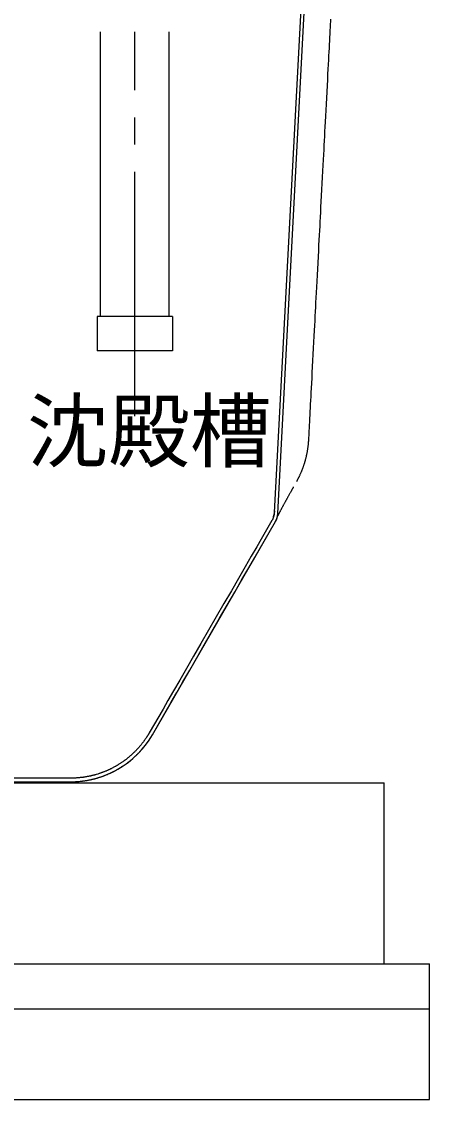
# Model space of a CAD drawing. Units: millimetres, scale not verified. Extents: x -8910 to 8910, y -6308 to 6308.
# Drawn here: x -4013 to -3563, y -3916 to -2725 of the extents above; entities that cross this region are included whole.
import ezdxf
from ezdxf.enums import TextEntityAlignment as Align

# ---------------------------------------------------------------- set-up
doc = ezdxf.new("R2010")
doc.units = ezdxf.units.MM
doc.header["$LTSCALE"] = 30
doc.linetypes.add('CHAIN2', pattern=[12, 9, -1, 1, -1])
doc.layers.add('0-3_空気管', color=3, linetype='Continuous', lineweight=25)
doc.layers.add('0-4_機器', color=2, linetype='Continuous', lineweight=25)
doc.styles.add('ＭＳ ゴシック', font='')
doc.styles.get('ＭＳ ゴシック').set_extended_font_data('MS Gothic')

msp = doc.modelspace()

# ---------------------------------------------------------------- linework, layer by layer
at = {"layer": '0-3_空気管'}
for p, q in [((-3925.86, -3050.69), (-3925.86, -2736.23)), ((-3849.86, -3050.69), (-3849.86, -2736.23)), ((-3846.36, -3050.69), (-3929.36, -3050.69)), ((-3929.36, -3050.69), (-3929.36, -3088.69)), ((-3846.36, -3050.69), (-3846.36, -3088.69)), ((-3846.36, -3088.69), (-3929.36, -3088.69)), ((-3868.48, -3512.69), (-3732.53, -3277.23))]:
    msp.add_line(p, q, dxfattribs=at)
at = {"layer": '0-3_空気管', "linetype": 'CHAIN2'}
msp.add_line((-3887.86, -3160.69), (-3887.86, -2736.23), dxfattribs=at)
at = {"layer": '0-3_空気管'}
for points in [[(-3704.66, -2710.69), (-3733.82, -3267.07), (-3733.84, -3267.33), (-3733.84, -3267.44), (-3733.85, -3267.57), (-3733.86, -3267.72), (-3733.87, -3267.89), (-3733.88, -3268.06), (-3733.9, -3268.25), (-3733.92, -3268.44), (-3733.96, -3268.83), (-3733.99, -3269.03), (-3734.02, -3269.23), (-3734.05, -3269.45), (-3734.1, -3269.67), (-3734.15, -3269.91), (-3734.21, -3270.16), (-3734.28, -3270.44), (-3734.35, -3270.73), (-3734.44, -3271.05), (-3734.53, -3271.37), (-3734.63, -3271.7), (-3734.73, -3272.03), (-3734.83, -3272.35), (-3734.93, -3272.66), (-3735.02, -3272.95), (-3735.11, -3273.22), (-3735.2, -3273.46), (-3735.29, -3273.69), (-3735.38, -3273.9), (-3735.46, -3274.1), (-3735.55, -3274.29), (-3735.63, -3274.47), (-3735.72, -3274.65), (-3735.81, -3274.82), (-3735.9, -3274.99), (-3735.98, -3275.16), (-3736.07, -3275.31), (-3736.15, -3275.46), (-3736.22, -3275.59)], [(-3729.88, -3268.24), (-3700.87, -2714.69), (-3597.53, -2714.69)], [(-3671.75, -2722.14), (-3671.89, -2724.77), (-3672.05, -2727.78), (-3672.22, -2731.09), (-3672.41, -2734.64), (-3672.6, -2738.38), (-3672.81, -2742.25), (-3673.01, -2746.17), (-3673.22, -2750.12), (-3673.43, -2754.13), (-3673.65, -2758.25), (-3673.87, -2762.57), (-3674.11, -2767.13), (-3674.37, -2772), (-3674.64, -2777.23), (-3674.94, -2782.9), (-3675.26, -2789.03), (-3675.6, -2795.53), (-3675.96, -2802.27), (-3676.68, -2816), (-3677.03, -2822.75), (-3677.37, -2829.24), (-3677.69, -2835.37), (-3677.99, -2841.05), (-3678.27, -2846.36), (-3678.54, -2851.42), (-3678.8, -2856.36), (-3679.06, -2861.3), (-3679.32, -2866.36), (-3679.6, -2871.67), (-3679.9, -2877.35), (-3680.22, -2883.48), (-3680.56, -2889.97), (-3680.92, -2896.72), (-3681.28, -2903.58), (-3681.64, -2910.45), (-3681.99, -2917.19), (-3682.33, -2923.69)], [(-3682.33, -2923.69), (-3682.65, -2929.82), (-3682.95, -2935.5), (-3683.23, -2940.81), (-3683.5, -2945.87), (-3683.75, -2950.81), (-3684.01, -2955.75), (-3684.28, -2960.81), (-3684.56, -2966.12), (-3684.86, -2971.8), (-3685.18, -2977.92), (-3685.52, -2984.42), (-3685.87, -2991.16), (-3686.6, -3004.9), (-3686.95, -3011.64), (-3687.29, -3018.14), (-3687.61, -3024.27), (-3687.91, -3029.94), (-3688.19, -3035.25), (-3688.45, -3040.31), (-3688.71, -3045.26), (-3688.97, -3050.2), (-3689.24, -3055.26), (-3689.52, -3060.57), (-3689.82, -3066.24), (-3690.14, -3072.37), (-3690.48, -3078.87), (-3690.83, -3085.61), (-3691.19, -3092.48), (-3691.55, -3099.34), (-3691.91, -3106.09), (-3692.25, -3112.59), (-3692.57, -3118.71), (-3692.87, -3124.38), (-3693.14, -3129.62), (-3693.4, -3134.49), (-3693.64, -3139.05), (-3693.86, -3143.36), (-3694.08, -3147.49), (-3694.29, -3151.5)], [(-3694.29, -3151.5), (-3694.5, -3155.44), (-3694.7, -3159.37), (-3694.91, -3163.23), (-3695.1, -3166.97), (-3695.29, -3170.53), (-3695.46, -3173.84), (-3695.62, -3176.84), (-3695.76, -3179.47), (-3696.15, -3186.93), (-3696.18, -3187.47), (-3696.19, -3187.7), (-3696.21, -3187.97), (-3696.23, -3188.28), (-3696.24, -3188.63), (-3696.27, -3189), (-3696.29, -3189.38), (-3696.32, -3189.79), (-3696.35, -3190.19), (-3696.38, -3190.6), (-3696.42, -3191.02), (-3696.46, -3191.45), (-3696.5, -3191.89), (-3696.55, -3192.37), (-3696.61, -3192.87), (-3696.67, -3193.42), (-3696.75, -3194), (-3696.83, -3194.63), (-3696.92, -3195.31), (-3697.02, -3196), (-3697.12, -3196.71), (-3697.23, -3197.42), (-3697.33, -3198.11), (-3697.43, -3198.78), (-3697.54, -3199.41), (-3697.63, -3200), (-3697.72, -3200.54), (-3697.81, -3201.06), (-3697.91, -3201.57), (-3698.01, -3202.07)], [(-3698.01, -3202.07), (-3698.12, -3202.59), (-3698.23, -3203.12), (-3698.36, -3203.7), (-3698.5, -3204.32), (-3698.65, -3204.98), (-3698.81, -3205.66), (-3698.98, -3206.35), (-3699.14, -3207.04), (-3699.31, -3207.72), (-3699.47, -3208.37), (-3699.63, -3208.98), (-3699.78, -3209.55), (-3699.92, -3210.08), (-3700.06, -3210.58), (-3700.2, -3211.07), (-3700.34, -3211.56), (-3700.49, -3212.06), (-3700.66, -3212.58), (-3700.83, -3213.14), (-3701.03, -3213.73), (-3701.24, -3214.37), (-3701.46, -3215.03), (-3701.68, -3215.7), (-3701.91, -3216.36), (-3702.14, -3217.02), (-3702.36, -3217.65), (-3702.57, -3218.24), (-3702.76, -3218.79), (-3702.95, -3219.3), (-3703.14, -3219.79), (-3703.32, -3220.26), (-3703.51, -3220.73), (-3703.7, -3221.21), (-3703.91, -3221.71), (-3704.14, -3222.25), (-3704.38, -3222.82), (-3704.65, -3223.43), (-3704.92, -3224.06), (-3705.21, -3224.7)], [(-3705.21, -3224.7), (-3705.49, -3225.34), (-3705.78, -3225.96), (-3706.05, -3226.57), (-3706.31, -3227.13), (-3706.55, -3227.65), (-3706.78, -3228.13), (-3707, -3228.58), (-3707.2, -3229), (-3707.4, -3229.39), (-3707.59, -3229.76), (-3707.77, -3230.12), (-3708.14, -3230.82), (-3708.33, -3231.16), (-3708.51, -3231.49), (-3708.68, -3231.8), (-3708.84, -3232.09), (-3708.98, -3232.36), (-3709.11, -3232.59), (-3709.48, -3233.24)], [(-3712.58, -3238.79), (-3712.87, -3239.31), (-3712.99, -3239.53), (-3713.14, -3239.78), (-3713.3, -3240.08), (-3713.49, -3240.41), (-3713.68, -3240.76), (-3713.89, -3241.13), (-3714.1, -3241.51), (-3714.32, -3241.9), (-3714.53, -3242.29), (-3714.76, -3242.68), (-3714.98, -3243.09), (-3715.22, -3243.51), (-3715.47, -3243.96), (-3715.73, -3244.43), (-3716.01, -3244.94), (-3716.32, -3245.49), (-3716.65, -3246.09), (-3717, -3246.72), (-3717.36, -3247.37), (-3717.73, -3248.03), (-3718.09, -3248.69), (-3718.45, -3249.34), (-3718.8, -3249.97), (-3719.12, -3250.55), (-3719.42, -3251.1), (-3719.7, -3251.6), (-3719.97, -3252.08), (-3720.22, -3252.55), (-3720.48, -3253.01), (-3720.74, -3253.48), (-3721.01, -3253.98), (-3721.3, -3254.5), (-3721.93, -3255.65), (-3722.26, -3256.27), (-3722.6, -3256.89), (-3722.94, -3257.51), (-3723.27, -3258.12), (-3723.59, -3258.7)], [(-3723.59, -3258.7), (-3723.89, -3259.25), (-3724.17, -3259.75), (-3724.42, -3260.22), (-3724.66, -3260.66), (-3724.89, -3261.09), (-3725.12, -3261.51), (-3725.35, -3261.93), (-3725.58, -3262.37), (-3725.83, -3262.83), (-3726.1, -3263.32), (-3726.38, -3263.84), (-3726.66, -3264.37), (-3726.95, -3264.9), (-3727.23, -3265.43), (-3727.51, -3265.95), (-3727.77, -3266.45), (-3728.02, -3266.91), (-3728.24, -3267.33), (-3728.45, -3267.72), (-3728.63, -3268.07), (-3728.8, -3268.39), (-3728.96, -3268.69), (-3729.1, -3268.96), (-3729.24, -3269.21), (-3729.37, -3269.46), (-3729.49, -3269.69), (-3729.6, -3269.91), (-3729.71, -3270.12), (-3729.81, -3270.31), (-3729.9, -3270.49), (-3729.98, -3270.64), (-3730.05, -3270.78), (-3730.24, -3271.16)], [(-3734.8, -3270.88), (-3734.81, -3270.92), (-3734.83, -3270.96), (-3734.85, -3271.03), (-3734.86, -3271.06), (-3734.87, -3271.09), (-3734.89, -3271.12), (-3734.9, -3271.16), (-3734.91, -3271.2), (-3734.94, -3271.27), (-3734.95, -3271.3), (-3734.97, -3271.34), (-3734.98, -3271.37), (-3734.99, -3271.39), (-3735, -3271.42), (-3735.01, -3271.44), (-3735.02, -3271.48), (-3735.03, -3271.5), (-3735.04, -3271.51), (-3735.05, -3271.55), (-3735.07, -3271.59), (-3735.08, -3271.61), (-3735.1, -3271.66), (-3735.1, -3271.67), (-3735.11, -3271.69), (-3735.12, -3271.7), (-3735.12, -3271.72), (-3735.13, -3271.72), (-3735.13, -3271.74), (-3735.14, -3271.75), (-3735.14, -3271.76), (-3735.14, -3271.76), (-3735.14, -3271.77), (-3735.14, -3271.77), (-3735.15, -3271.77), (-3735.15, -3271.78), (-3735.15, -3271.78), (-3735.15, -3271.78), (-3735.15, -3271.78), (-3735.15, -3271.79)], [(-3733.74, -3265.48), (-3733.76, -3265.79), (-3733.76, -3265.92), (-3733.77, -3266.08), (-3733.78, -3266.25), (-3733.79, -3266.43), (-3733.81, -3266.62), (-3733.82, -3266.82), (-3733.84, -3267.01), (-3733.86, -3267.19), (-3733.88, -3267.35), (-3733.9, -3267.51), (-3733.93, -3267.65), (-3733.96, -3267.79), (-3733.99, -3267.93), (-3734.02, -3268.06), (-3734.05, -3268.21), (-3734.09, -3268.35), (-3734.13, -3268.51), (-3734.17, -3268.67), (-3734.2, -3268.83), (-3734.25, -3269), (-3734.28, -3269.16), (-3734.32, -3269.31), (-3734.39, -3269.59), (-3734.42, -3269.7), (-3734.45, -3269.8), (-3734.47, -3269.89), (-3734.5, -3269.97), (-3734.52, -3270.04), (-3734.56, -3270.18), (-3734.59, -3270.25), (-3734.61, -3270.32), (-3734.68, -3270.53), (-3734.7, -3270.6), (-3734.73, -3270.67), (-3734.75, -3270.73), (-3734.77, -3270.79), (-3734.78, -3270.84), (-3734.8, -3270.88)], [(-3736.22, -3275.59), (-3736.29, -3275.7), (-3736.48, -3276.02), (-3748.33, -3296.55), (-3753.3, -3305.16), (-3759.23, -3315.44), (-3765.97, -3327.11), (-3773.37, -3339.92), (-3781.26, -3353.6), (-3789.51, -3367.88), (-3797.96, -3382.51), (-3806.45, -3397.23), (-3814.85, -3411.77), (-3823.03, -3425.94), (-3830.88, -3439.53), (-3838.29, -3452.36), (-3845.14, -3464.23), (-3851.32, -3474.94), (-3856.72, -3484.29), (-3871.96, -3510.69), (-3872.14, -3511), (-3872.22, -3511.13), (-3872.31, -3511.29), (-3872.41, -3511.47), (-3872.53, -3511.67), (-3872.65, -3511.88), (-3872.78, -3512.1), (-3872.92, -3512.33), (-3873.2, -3512.8), (-3873.34, -3513.04), (-3873.5, -3513.29), (-3873.67, -3513.55), (-3873.85, -3513.84), (-3874.05, -3514.16), (-3874.27, -3514.5), (-3874.52, -3514.89), (-3874.8, -3515.31), (-3875.11, -3515.77), (-3875.43, -3516.25), (-3875.76, -3516.75)], [(-3869.09, -3513.71), (-3868.97, -3513.5), (-3868.86, -3513.31), (-3868.76, -3513.15), (-3868.5, -3512.69), (-3857.73, -3494.04), (-3853.21, -3486.2), (-3847.79, -3476.81), (-3841.58, -3466.07), (-3834.71, -3454.16), (-3827.27, -3441.28), (-3819.4, -3427.64), (-3811.19, -3413.43), (-3802.76, -3398.83), (-3794.23, -3384.07), (-3785.76, -3369.38), (-3777.48, -3355.04), (-3769.55, -3341.32), (-3762.13, -3328.46), (-3755.37, -3316.75), (-3749.42, -3306.43), (-3732.53, -3277.19)], [(-3875.76, -3516.75), (-3876.1, -3517.26), (-3876.44, -3517.76), (-3876.78, -3518.25), (-3877.11, -3518.72), (-3877.42, -3519.17), (-3877.72, -3519.59), (-3878.02, -3520), (-3878.32, -3520.4), (-3878.62, -3520.81), (-3878.95, -3521.23), (-3879.29, -3521.67), (-3879.66, -3522.14), (-3880.06, -3522.65), (-3880.5, -3523.18), (-3880.94, -3523.73), (-3881.4, -3524.28), (-3881.86, -3524.83), (-3882.31, -3525.38), (-3882.74, -3525.9), (-3883.16, -3526.38), (-3883.54, -3526.83), (-3883.9, -3527.24), (-3884.25, -3527.63), (-3884.59, -3528.01), (-3884.92, -3528.38), (-3885.28, -3528.75), (-3885.64, -3529.14), (-3886.03, -3529.55), (-3886.46, -3529.98), (-3886.91, -3530.44), (-3887.38, -3530.92), (-3887.86, -3531.4), (-3888.34, -3531.87), (-3888.81, -3532.34), (-3889.27, -3532.79), (-3889.71, -3533.22), (-3890.12, -3533.61), (-3890.5, -3533.98), (-3890.87, -3534.33)], [(-3881.27, -3530.31), (-3880.91, -3529.91), (-3880.54, -3529.48), (-3880.14, -3529.01), (-3879.71, -3528.5), (-3879.26, -3527.96), (-3878.79, -3527.4), (-3878.31, -3526.83), (-3877.84, -3526.25), (-3877.37, -3525.68), (-3876.93, -3525.13), (-3876.51, -3524.6), (-3876.12, -3524.11), (-3875.76, -3523.66), (-3875.43, -3523.22), (-3875.11, -3522.79), (-3874.79, -3522.37), (-3874.49, -3521.95), (-3874.17, -3521.51), (-3873.85, -3521.05), (-3873.51, -3520.56), (-3873.16, -3520.04), (-3872.81, -3519.52), (-3872.45, -3519), (-3872.1, -3518.48), (-3871.77, -3517.97), (-3871.45, -3517.5), (-3871.16, -3517.06), (-3870.9, -3516.65), (-3870.67, -3516.29), (-3870.46, -3515.97), (-3870.27, -3515.67), (-3870.1, -3515.39), (-3869.94, -3515.13), (-3869.78, -3514.88), (-3869.64, -3514.64), (-3869.49, -3514.4), (-3869.35, -3514.16), (-3869.22, -3513.93), (-3869.09, -3513.71)], [(-3890.87, -3534.33), (-3891.24, -3534.67), (-3891.62, -3535.01), (-3892.01, -3535.35), (-3892.42, -3535.71), (-3892.87, -3536.1), (-3893.36, -3536.51), (-3893.88, -3536.95), (-3894.42, -3537.4), (-3894.97, -3537.85), (-3895.53, -3538.31), (-3896.08, -3538.76), (-3896.61, -3539.19), (-3897.11, -3539.59), (-3897.58, -3539.96), (-3898.02, -3540.31), (-3898.45, -3540.64), (-3898.87, -3540.95), (-3899.3, -3541.26), (-3899.73, -3541.58), (-3900.19, -3541.91), (-3900.69, -3542.26), (-3901.23, -3542.63), (-3901.81, -3543.02), (-3902.4, -3543.42), (-3903.01, -3543.83), (-3903.62, -3544.24), (-3904.22, -3544.63), (-3904.81, -3545.01), (-3905.35, -3545.37), (-3905.87, -3545.7), (-3906.35, -3546), (-3906.81, -3546.28), (-3907.26, -3546.55), (-3907.71, -3546.82), (-3908.17, -3547.09), (-3908.66, -3547.37), (-3909.19, -3547.66), (-3909.75, -3547.97), (-3910.35, -3548.3)], [(-3899.53, -3546.31), (-3898.94, -3545.9), (-3898.38, -3545.52), (-3897.86, -3545.16), (-3897.38, -3544.81), (-3896.92, -3544.49), (-3896.48, -3544.16), (-3896.05, -3543.83), (-3895.6, -3543.49), (-3895.14, -3543.13), (-3894.65, -3542.75), (-3894.13, -3542.33), (-3893.58, -3541.88), (-3893.01, -3541.42), (-3892.43, -3540.94), (-3891.85, -3540.46), (-3891.29, -3540), (-3890.75, -3539.54), (-3890.24, -3539.11), (-3889.78, -3538.71), (-3889.35, -3538.34), (-3888.94, -3537.98), (-3888.55, -3537.63), (-3888.16, -3537.27), (-3887.78, -3536.91), (-3887.38, -3536.53), (-3886.95, -3536.12), (-3886.5, -3535.68), (-3886.02, -3535.21), (-3885.53, -3534.72), (-3885.03, -3534.22), (-3884.53, -3533.72), (-3884.05, -3533.23), (-3883.58, -3532.75), (-3883.13, -3532.3), (-3882.73, -3531.88), (-3882.35, -3531.48), (-3881.98, -3531.09), (-3881.63, -3530.7), (-3881.27, -3530.31)], [(-3910.35, -3548.3), (-3910.97, -3548.63), (-3911.61, -3548.97), (-3912.25, -3549.31), (-3912.87, -3549.64), (-3913.47, -3549.95), (-3914.04, -3550.24), (-3914.56, -3550.51), (-3915.05, -3550.75), (-3915.52, -3550.98), (-3915.98, -3551.2), (-3916.44, -3551.41), (-3916.9, -3551.62), (-3917.39, -3551.83), (-3917.91, -3552.06), (-3918.47, -3552.3), (-3919.06, -3552.55), (-3919.67, -3552.81), (-3920.3, -3553.07), (-3920.93, -3553.33), (-3921.54, -3553.58), (-3922.14, -3553.82), (-3922.7, -3554.05), (-3923.23, -3554.26), (-3923.73, -3554.45), (-3924.21, -3554.63), (-3924.68, -3554.8), (-3925.16, -3554.97), (-3925.65, -3555.14), (-3926.17, -3555.32), (-3926.73, -3555.5), (-3927.34, -3555.69), (-3927.98, -3555.9), (-3928.66, -3556.11), (-3930.03, -3556.53), (-3930.71, -3556.73), (-3931.36, -3556.92), (-3931.98, -3557.1), (-3932.56, -3557.27), (-3933.1, -3557.42)], [(-3922.34, -3558.2), (-3921.82, -3558), (-3921.27, -3557.78), (-3920.68, -3557.55), (-3920.06, -3557.3), (-3919.42, -3557.04), (-3918.12, -3556.5), (-3917.48, -3556.23), (-3916.86, -3555.97), (-3916.28, -3555.72), (-3915.74, -3555.48), (-3915.24, -3555.26), (-3914.75, -3555.04), (-3914.28, -3554.82), (-3913.8, -3554.59), (-3913.31, -3554.35), (-3912.8, -3554.1), (-3912.25, -3553.82), (-3911.67, -3553.52), (-3911.04, -3553.19), (-3910.39, -3552.85), (-3909.73, -3552.5), (-3909.07, -3552.15), (-3908.42, -3551.8), (-3907.8, -3551.46), (-3907.21, -3551.14), (-3906.67, -3550.84), (-3906.16, -3550.55), (-3905.68, -3550.27), (-3905.2, -3549.99), (-3904.74, -3549.71), (-3904.26, -3549.41), (-3903.76, -3549.1), (-3903.23, -3548.76), (-3902.65, -3548.39), (-3902.05, -3547.99), (-3901.43, -3547.58), (-3900.79, -3547.15), (-3900.16, -3546.73), (-3899.53, -3546.31)], [(-3955.85, -3560.67), (-3956.23, -3560.68), (-3956.6, -3560.69), (-3956.96, -3560.69), (-3957.58, -3560.69), (-3957.84, -3560.69), (-4438.7, -3560.69)], [(-3933.1, -3557.42), (-3933.62, -3557.56), (-3934.13, -3557.68), (-3934.64, -3557.81), (-3935.17, -3557.94), (-3935.72, -3558.06), (-3936.31, -3558.19), (-3936.95, -3558.33), (-3937.63, -3558.47), (-3938.34, -3558.62), (-3939.06, -3558.76), (-3939.78, -3558.9), (-3940.48, -3559.04), (-3941.17, -3559.17), (-3941.81, -3559.29), (-3942.41, -3559.39), (-3942.97, -3559.49), (-3943.5, -3559.57), (-3944.02, -3559.65), (-3944.54, -3559.73), (-3945.07, -3559.8), (-3945.63, -3559.87), (-3946.23, -3559.93), (-3946.87, -3560.01), (-3947.55, -3560.08), (-3948.25, -3560.15), (-3948.97, -3560.22), (-3949.69, -3560.29), (-3950.39, -3560.35), (-3951.06, -3560.41), (-3951.7, -3560.46), (-3952.28, -3560.51), (-3952.82, -3560.55), (-3953.33, -3560.58), (-3953.8, -3560.6), (-3954.23, -3560.62), (-3954.65, -3560.64), (-3955.06, -3560.65), (-3955.46, -3560.67), (-3955.85, -3560.67)], [(-3946.4, -3563.98), (-3945.74, -3563.91), (-3945.12, -3563.83), (-3944.53, -3563.76), (-3943.98, -3563.69), (-3943.44, -3563.61), (-3942.9, -3563.53), (-3942.35, -3563.44), (-3941.76, -3563.34), (-3941.14, -3563.23), (-3940.47, -3563.11), (-3939.76, -3562.97), (-3939.03, -3562.83), (-3938.28, -3562.68), (-3937.53, -3562.53), (-3936.79, -3562.38), (-3936.09, -3562.24), (-3935.42, -3562.09), (-3934.81, -3561.96), (-3934.23, -3561.83), (-3933.68, -3561.7), (-3933.15, -3561.57), (-3932.62, -3561.43), (-3932.09, -3561.28), (-3931.52, -3561.13), (-3930.92, -3560.96), (-3930.28, -3560.77), (-3929.59, -3560.57), (-3928.89, -3560.36), (-3928.17, -3560.14), (-3927.46, -3559.92), (-3926.76, -3559.7), (-3926.09, -3559.49), (-3925.46, -3559.29), (-3924.87, -3559.1), (-3924.33, -3558.92), (-3923.82, -3558.74), (-3923.33, -3558.56), (-3922.83, -3558.38), (-3922.34, -3558.2)], [(-4440.46, -3564.69), (-3957.54, -3564.69), (-3957.23, -3564.69), (-3956.89, -3564.69), (-3956.53, -3564.68), (-3956.14, -3564.68), (-3955.74, -3564.67), (-3955.33, -3564.66), (-3954.92, -3564.65), (-3954.5, -3564.64), (-3954.06, -3564.62), (-3953.6, -3564.6), (-3953.12, -3564.57), (-3952.6, -3564.54), (-3952.03, -3564.5), (-3951.42, -3564.45), (-3950.76, -3564.4), (-3950.06, -3564.34), (-3949.33, -3564.27), (-3947.84, -3564.13), (-3947.11, -3564.05), (-3946.4, -3563.98)]]:
    msp.add_lwpolyline(points, dxfattribs=at)
at = {"layer": '0-3_空気管', "linetype": 'CHAIN2'}
for points in [[(-3732.53, -3277.19), (-3732.4, -3276.97), (-3732.34, -3276.87), (-3732.28, -3276.76), (-3732.21, -3276.63), (-3732.13, -3276.48), (-3732.04, -3276.33), (-3731.95, -3276.16), (-3731.86, -3275.99), (-3731.77, -3275.82), (-3731.69, -3275.64), (-3731.6, -3275.46), (-3731.52, -3275.27), (-3731.43, -3275.07), (-3731.35, -3274.86), (-3731.26, -3274.63), (-3731.17, -3274.39), (-3731.08, -3274.12), (-3730.98, -3273.83), (-3730.88, -3273.52), (-3730.78, -3273.2), (-3730.68, -3272.87), (-3730.59, -3272.54), (-3730.5, -3272.22), (-3730.41, -3271.9), (-3730.33, -3271.61), (-3730.27, -3271.33), (-3730.21, -3271.08), (-3730.15, -3270.84), (-3730.11, -3270.62), (-3730.07, -3270.4), (-3730.04, -3270.2), (-3730.02, -3270), (-3729.99, -3269.81), (-3729.97, -3269.61), (-3729.95, -3269.42), (-3729.94, -3269.23), (-3729.93, -3269.05), (-3729.92, -3268.89), (-3729.91, -3268.74)], [(-3729.91, -3268.74), (-3729.9, -3268.61), (-3729.88, -3268.24)]]:
    msp.add_lwpolyline(points, dxfattribs=at)
at = {"layer": '0-3_空気管'}
for centre, radius, start, end in [((-3749.85, -3267.23), 20, 330, 357), ((-3958.54, -3460.69), 104, 270, 330)]:
    msp.add_arc(centre, radius, start, end, dxfattribs=at)
at = {"layer": '0-4_機器'}
for p, q in [((-5942.51, -3565.69), (-3612.55, -3565.69)), ((-3612.55, -3765.69), (-3612.55, -3565.69)), ((-5992.51, -3765.69), (-3562.55, -3765.69)), ((-3562.55, -3915.69), (-3562.55, -3765.69)), ((-5992.51, -3815.69), (-3562.55, -3815.69)), ((-5992.51, -3915.69), (-3562.55, -3915.69))]:
    msp.add_line(p, q, dxfattribs=at)

# ---------------------------------------------------------------- texts
at = {"layer": '0-3_空気管', "color": 4, "style": 'ＭＳ ゴシック'}
msp.add_text('沈殿槽', height=65.98, dxfattribs=at).set_placement((-4007.06, -3229.85), align=Align.BOTTOM_LEFT)

doc.saveas('drawing.dxf')
